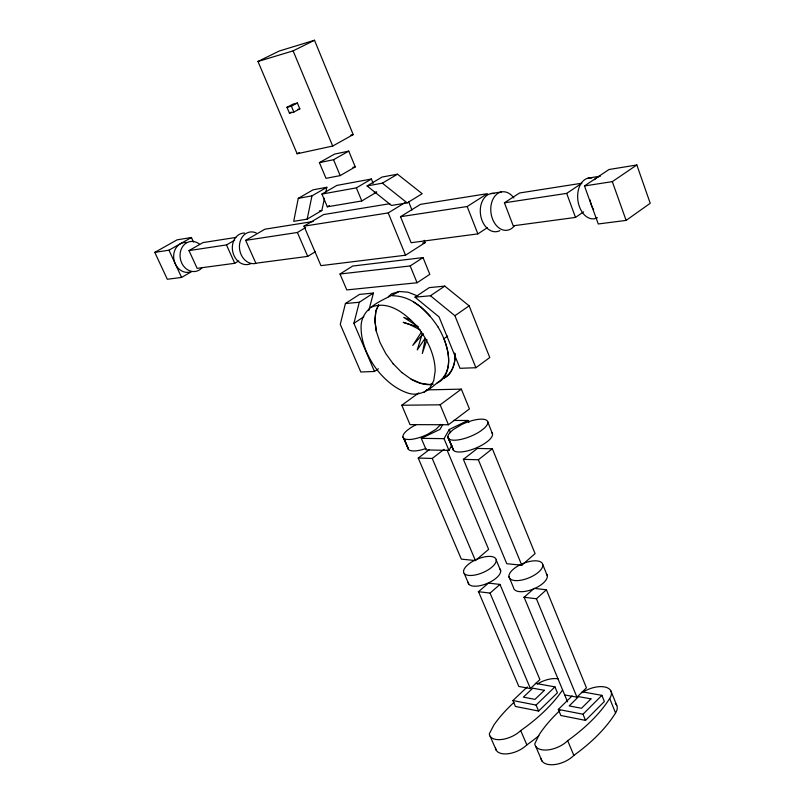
<?xml version="1.0" encoding="UTF-8"?>
<svg xmlns="http://www.w3.org/2000/svg" width="805" height="805" viewBox="0 0 805 805"><rect width="100%" height="100%" fill="white"/><g stroke="black" fill="none" stroke-linecap="round" stroke-linejoin="round"><path stroke-width="1.21" d="M425.352 338.613L422.323 353.486L426.922 339.7M422.283 333.743L417.252 349.913L424.869 338.643M325.794 192.164L326.84 187.273L313.075 189.829L298.263 198.352L293.714 221.335L307.168 219.151L321.839 210.497L324.475 198.282M307.168 219.151L311.968 195.877L326.84 187.273M368.781 310.599L373.429 293.06L359.503 294.409L345.415 303.535L340.274 324.355L360.801 371.991L374.486 371.477L378.38 368.771M374.486 371.477L353.888 323.328L359.292 302.267L373.429 293.06M421.478 332.042L412.774 345.385L423.309 333.743M442.831 424.426L439.963 429.387L421.297 438.343L426.197 449.904L448.969 450.418L451.826 445.246M448.969 450.418L444.058 438.665L449.26 429.457L467.967 420.472L468.832 422.585M440.768 424.406L435.918 429.357L427.586 434.318A20.739 6.752 -22.9 0 1 409.292 439.52L406.112 439.309A20.739 6.752 -22.9 0 1 407.089 430.434L410.5 427.898A20.739 6.752 -22.9 0 1 416.416 424.557M572.063 695.963L558.328 709.426L560.864 715.494L585.537 720.394L604.384 701.487L601.899 695.359L582.156 691.807M558.328 709.426L582.991 714.226L601.899 695.359M564.617 694.906L576.944 697.18L586.453 687.832L546.414 589.793L534.107 588.375L524.125 597.28L567.545 701.839M527.255 686.957L512.906 700.551L515.431 706.458L538.615 711.057L557.422 692.833L554.947 686.886L535.395 683.365M512.906 700.551L536.08 705.069L554.947 686.886M530.415 688.587L539.893 679.571L499.996 584.42L488.444 583.092L478.512 591.685L518.833 686.454L530.415 688.587L490.054 593.094L478.23 591.655M417.795 296.029L408.085 292.215L399.139 291.47C383.492 300.567 359.382 306.574 361.153 329.537A51.007 29.795 55.4 0 0 379.789 373.198C387.356 381.701 396.372 389.117 407.27 392.86C418.761 397.127 428.944 390.093 437.226 382.798C456.505 370.501 447.58 342.95 438.051 327.011L438.021 326.961M388.312 296.743L391.572 293.795L399.139 291.47M523.824 597.24L536.422 598.779L546.414 589.793M521.801 565.221L535.084 553.629L492.338 448.757L477.355 448.445L463.398 459.353L506.768 563.711L521.801 565.221L478.361 459.776L463.398 459.353M490.054 593.094L499.996 584.42M429.125 449.774L418.238 458.055L461.325 559.133L475.423 560.552L488.635 549.372L447.087 450.106M478.361 459.776L492.338 448.757M418.238 458.055L432.235 458.448L444.139 449.321M423.833 392.528L429.85 387.94L433.724 380.695L435.153 371.226A50.936 29.715 55.4 0 0 416.316 325.673C405.358 313.578 388.262 300.024 371.115 307.258M443.545 378.209C452.45 373.52 455.932 362.733 454.765 353.214M418.821 392.89L401.786 405.237L410.017 424.617L448.435 424.758L469.426 408.91L461.335 389.137L426.559 389.902M401.786 405.237L440.154 404.814L461.335 389.137M475.896 367.724L489.772 357.531L469.134 305.84L444.783 286.107L429.296 287.616L414.998 297.176L439.067 316.918L460.007 368.308L475.896 367.724L454.906 315.731L430.454 295.767L414.998 297.176M626.119 220.399L650.219 203.283L636.836 164.975L608.993 169.513L584.47 185.945L598.266 223.971L626.119 220.399L612.313 181.638L636.836 164.975M447.681 336.077L443.978 338.674C448.687 351.201 451.736 366.627 443.344 378.31A48.451 28.698 55.4 0 1 437.286 382.939M454.906 315.731L469.134 305.84M504.423 202.81L566.68 193.381L581.914 183.208L519.587 192.979L504.423 202.81L513.208 225.803L575.505 217.42L583.544 211.896M430.454 295.767L444.783 286.107M417.071 282.756L429.81 274.324L423.028 257.6L352.66 266.042L340.002 274.012L346.784 289.921L417.071 282.756L410.188 265.942L340.002 274.012M353.888 323.328L363.86 316.737M400.518 216.706L467.172 206.523L487.347 193.673L420.482 204.359L400.518 216.706L411.103 242.718L477.868 233.893L487.307 227.694M410.188 265.942L423.028 257.6M389.801 203.705L323.57 214.573L303.988 226.165L320.954 265.65L405.539 255.215L425.131 242.637L424.195 240.303M303.988 226.165L388.221 212.923L405.046 202.619M407.169 202.91L422.182 193.703L397.499 174.192L382.144 177.03L367.07 185.935L391.472 205.456L407.169 202.91L382.375 183.168L367.07 185.935M313.175 221.496L264.885 229.204L245.686 240.363L255.849 263.235L307.721 256.382L315.218 251.814M373.188 183.359L371.407 179.022L336.852 185.422L321.94 194.075L327.323 206.805L361.797 200.958L376.74 192.043L374.275 192.465M245.686 240.363L297.387 232.474L305.598 227.604M382.375 183.168L397.499 174.192M235.885 237.435L203.061 242.577L188.994 250.597L197.134 268.357L234.738 263.295L238.773 260.911M321.94 194.075L356.374 187.867L371.407 179.022M327.323 206.805L329.436 205.567M193.512 242.033L191.439 237.505L177.12 239.83L154.781 252.378L167.319 279.265L181.578 277.433L191.701 271.557M340.173 175.611L355.267 166.907L348.756 151.119L334.548 154.097L319.404 162.63L326.005 178.338L340.173 175.611L333.552 159.712L319.404 162.63M188.994 250.597L226.477 244.921L234.627 240.212M333.552 159.712L348.756 151.119M154.781 252.378L168.97 250.184L191.439 237.505M332.686 146.047L353.194 134.596L314.503 40.25L279.134 51.057L257.982 61.482L297.136 153.765L332.686 146.047L293.121 50.866L257.982 61.482M297.136 153.765L299.269 152.588M293.855 112.046L299.852 108.876L297.387 103.02L292.97 104.157L286.972 107.307L289.448 113.153L293.855 112.046L291.39 106.169L286.972 107.307M289.448 113.153L291.44 112.106M291.39 106.169L297.387 103.02M293.121 50.866L314.503 40.25M297.639 109.44L299.852 108.876M350.809 135.129L353.194 134.596M432.808 383.774L429.498 384.498L420.623 383.24L411.224 379.155M352.882 167.38L355.267 166.907M298.263 198.352L311.968 195.877M319.384 210.91L321.839 210.497M490.778 193.633L501.253 191.962M588.213 178.106L600.188 176.194A20.729 13.806 83.4 0 0 594.533 179.666M584.47 185.945L612.313 181.638M422.675 242.959L425.131 242.637M345.415 303.535L359.292 302.267M453.537 420.462L467.967 420.472M421.297 438.343L444.058 438.665M392.578 295.807C412.422 295.757 427.868 311.495 438.051 327.011M410.54 319.806L403.748 317.432L417.845 326.458M418.187 326.931L403.164 322.322L409.866 324.667L420.019 329.738M413.549 302.016L421.025 307.108L430.192 316.204M401.886 372.534L411.275 379.286A48.451 28.698 55.4 0 0 433.04 384.277M393.222 363.82L401.937 372.645M376.297 331.207L374.878 320.42L375.905 310.901L378.531 305.085L375.905 310.901L374.878 320.42L376.277 331.157L380 342.477L385.766 353.576L393.273 363.92M168.97 250.184L181.578 277.433M402.983 437.045L407.883 447.721A20.568 6.853 -22.9 0 0 426.016 448.486M226.477 244.921L234.738 263.295M490.134 736.243L496.343 750.411M448.355 438.443L453.587 450.418L447.811 436.713L452.813 448.677A21.262 7.326 -22.3 0 0 475.896 448.073A21.262 7.326 -22.3 0 0 491.624 432.386M297.387 232.474L307.721 256.382M562.594 689.915A127.854 61.593 -24.6 0 1 520.704 730.578L526.852 744.877A19.079 9.982 -23.9 0 1 507.472 753.822A19.079 9.982 -23.9 0 1 495.518 747.936M464.223 573.452L468.782 584.128M535.748 746.436L541.986 761.027M536.08 705.069L538.615 711.057M407.883 447.721L403.969 438.463L408.487 449.411M432.235 458.448L475.423 560.552M496.212 560.028A17.469 7.275 -22.9 0 1 472.394 575.394A17.469 7.275 -22.9 0 1 471.076 562.373A17.469 7.275 -22.9 0 1 496.212 560.028L500.69 570.745M582.005 692.713A19.803 10.254 -21.7 0 1 604.817 686.997A19.803 10.254 -21.7 0 1 609.687 698.468A131.577 65.447 -23.9 0 1 567.676 740.67L573.844 755.402A19.672 10.636 -23 0 1 553.89 764.639A19.672 10.636 -23 0 1 540.99 758.431M440.154 404.814L448.435 424.758M449.26 429.457L450.579 432.637M508.931 576.642L513.51 587.63A18.002 7.869 -22.2 0 0 533.765 588.868A18.002 7.869 -22.2 0 0 546.364 573.844M356.374 187.867L361.797 200.958M536.422 598.779L576.944 697.18M582.991 714.226L585.537 720.394M388.221 212.923L405.539 255.215M542.791 564.637L547.279 575.686M609.687 698.468L615.543 712.968A131.114 66.423 -23.9 0 1 573.844 755.402M408.668 201.854L411.959 210.014M610.945 691.012L616.751 705.432M467.172 206.523L477.868 233.893M487.659 421.538L492.529 434.086M566.68 193.381L575.505 217.42M454.805 353.315C455.69 360.439 453.768 367.805 449.683 373.711A48.28 28.789 55.4 0 1 443.595 378.35M537.468 683.938A19.199 9.64 -22.7 0 1 558.066 678.816M513.922 702.443A142.405 76.616 -21.4 0 0 493.988 724.842L489.319 733.798A19.149 9.831 -23.9 0 0 501.253 739.543A19.149 9.831 -23.9 0 0 520.704 730.578M538.887 735.72A127.411 62.518 -24.6 0 1 526.852 744.877M499.925 568.984A17.428 7.386 -22.9 0 1 487.166 583.464A17.428 7.386 -22.9 0 1 468.108 582.327M521.479 564.164A18.052 7.758 -22.2 0 1 542.349 567.374A18.052 7.758 -22.2 0 1 514.395 580.506A18.052 7.758 -22.2 0 1 520.433 564.657M615.322 703.54A19.733 10.405 -21.7 0 1 615.543 712.968M559.968 710.453A147.496 81.748 -20.1 0 0 539.219 734.563L534.772 743.88A19.753 10.485 -23 0 0 547.642 749.938A19.753 10.485 -23 0 0 567.676 740.67M514.315 225.923A19.39 13.725 82.7 0 1 494.924 223.619A19.39 13.725 82.7 0 1 494.512 196.621A19.39 13.725 82.7 0 1 513.882 197.96M499.895 230.622A19.25 13.705 82.6 0 1 480.575 214.844A19.25 13.705 82.6 0 1 494.371 193.512M597.401 217.702A20.568 13.806 83.3 0 1 577.93 200.676A20.568 13.806 83.3 0 1 591.826 178.016M593.627 209.703A20.729 13.806 83.4 0 1 590.045 199.882M255.779 263.436A15.979 13.001 79.7 0 1 239.417 246.37A15.979 13.001 79.7 0 1 256.201 232.907M250.798 263.658A15.889 12.971 79.6 0 1 232.715 251.542A15.889 12.971 79.6 0 1 244.569 233.037M189.618 272.171A15.094 12.689 78.4 0 1 173.729 258.093A15.094 12.689 78.4 0 1 186.74 242.476M201.824 267.985A15.174 12.719 78.5 0 1 184.466 267.169A15.174 12.719 78.5 0 1 182.504 246.773A15.174 12.719 78.5 0 1 199.519 244.156M450.408 432.094L448.506 434.549A21.443 7.215 -22.3 0 0 456.999 440.053A21.443 7.215 -22.3 0 0 480.645 431.027L484.097 428.361A21.443 7.215 -22.3 0 0 484.016 419.345A21.443 7.215 -22.3 0 0 461.738 424.497L453.386 429.488L450.408 432.094M590.971 698.891L581.522 708.279L569.175 705.915L578.624 696.617L590.971 698.891M544.401 690.318L534.973 699.364L523.381 697.15L532.799 688.184L544.401 690.318"/></g></svg>
